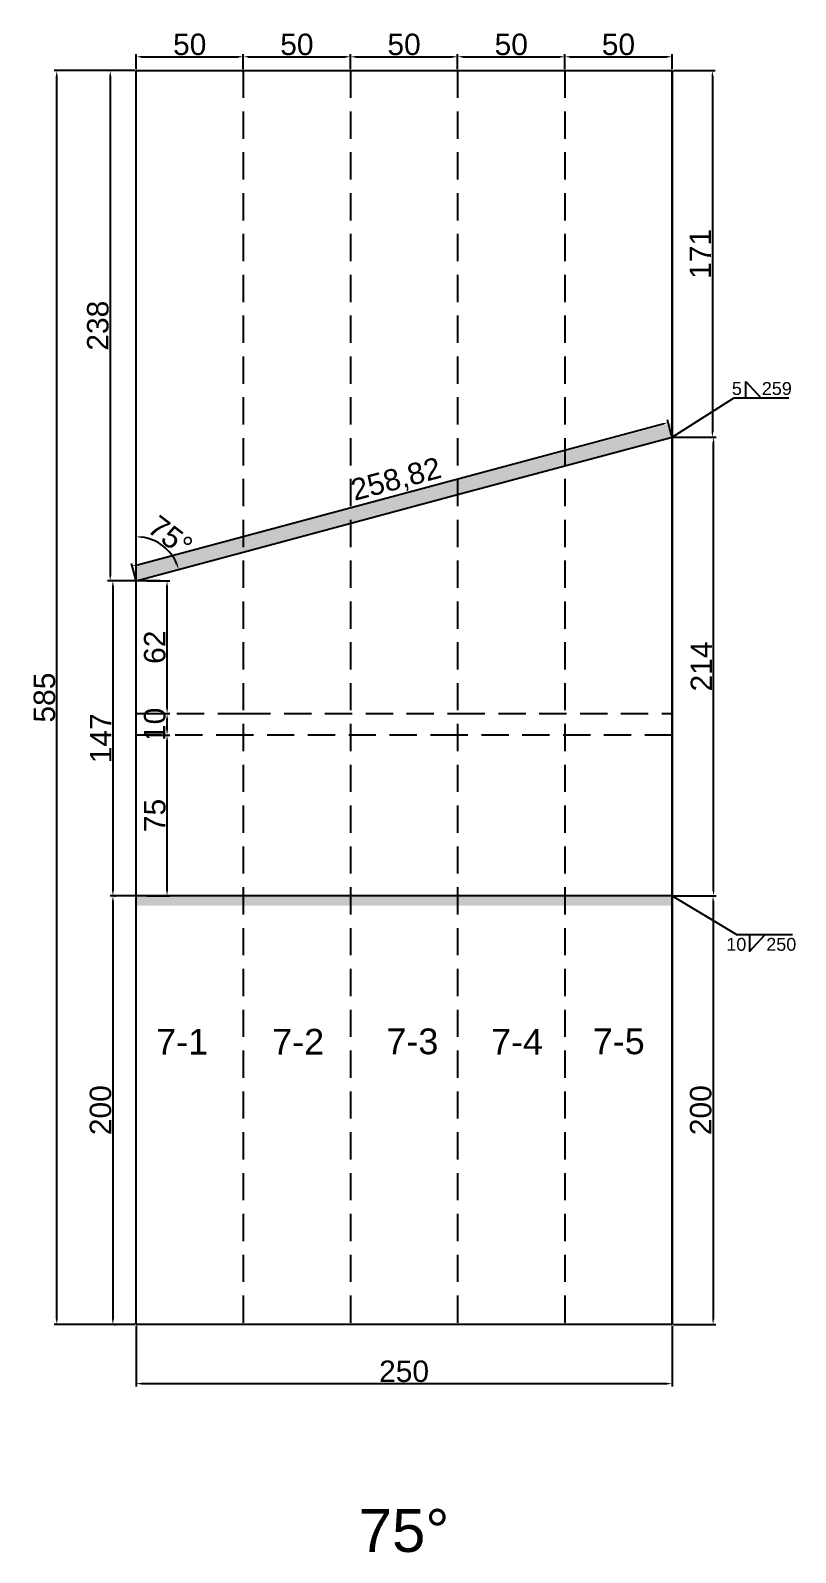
# Model space of a CAD drawing. Header units: millimetres. Extents: x 2042 to 9365, y 311 to 1101.
# Drawn here: x 2991 to 3348, y 316 to 1026 of the extents above; entities that cross this region are included whole.
import ezdxf

# ---------------------------------------------------------------- set-up
doc = ezdxf.new("R2010")
doc.units = ezdxf.units.MM
doc.linetypes.add('DASHED', pattern=[19.05, 12.7, -6.35])
for name, color, linetype in [('尺寸标注', 6, 'Continuous'), ('标号', 4, 'Continuous'), ('焊缝', 250, 'Continuous'), ('虚线', 2, 'DASHED')]:
    doc.layers.add(name, color=color, linetype=linetype)
doc.styles.get("Standard").update_dxf_attribs({"font": 'arial.ttf'})
doc.dimstyles.new('ISO-25-JHF', dxfattribs={"dimtxt": 10, "dimasz": 2.5, "dimexe": 1.25, "dimexo": 0.625, "dimtad": 1, "dimtxsty": 'Standard', "dimcen": 2.5, "dimadec": 0, "dimazin": 0, "dimtfac": 1, "dimtmove": 0, "dimatfit": 3, "dimfxl": 1, "dimarcsym": 0})

# ---------------------------------------------------------------- blocks, each defined once
blk = doc.blocks.new('*D133')
at = {"layer": 'Defpoints', "color": 0, "transparency": 16777216}
for p in [(3040.65, 422.48), (3290.65, 422.48), (3290.65, 394.89)]:
    blk.add_point(p, dxfattribs=at)
at = {"layer": '尺寸标注', "color": 0, "lineweight": -2, "transparency": 16777216}
for p, q in [((3040.65, 421.86), (3040.65, 393.64)), ((3290.65, 421.86), (3290.65, 393.64)), ((3043.15, 394.89), (3288.15, 394.89))]:
    blk.add_line(p, q, dxfattribs=at)
at = {"layer": '尺寸标注', "color": 0, "transparency": 16777216}
for points in [[(3043.15, 395.31), (3043.15, 394.48), (3040.65, 394.89)], [(3288.15, 395.31), (3288.15, 394.48), (3290.65, 394.89)]]:
    blk.add_solid(points, dxfattribs=at)
at = {"layer": '尺寸标注', "color": 0, "transparency": 16777216, "insert": (3165.65, 400.62), "char_height": 10, "attachment_point": 5}
blk.add_mtext('250', dxfattribs=at)
blk = doc.blocks.new('*D134')
at = {"layer": 'Defpoints', "color": 0, "transparency": 16777216}
for p in [(3040.65, 769.48), (3029.81, 622.48), (3040.65, 622.48)]:
    blk.add_point(p, dxfattribs=at)
at = {"layer": '尺寸标注', "color": 0, "lineweight": -2, "transparency": 16777216}
for p, q in [((3040.02, 769.48), (3028.56, 769.48)), ((3029.81, 766.98), (3029.81, 624.98)), ((3040.02, 622.48), (3028.56, 622.48))]:
    blk.add_line(p, q, dxfattribs=at)
at = {"layer": '尺寸标注', "color": 0, "transparency": 16777216}
for points in [[(3029.39, 766.98), (3030.23, 766.98), (3029.81, 769.48)], [(3029.39, 624.98), (3030.23, 624.98), (3029.81, 622.48)]]:
    blk.add_solid(points, dxfattribs=at)
at = {"layer": '尺寸标注', "color": 0, "transparency": 16777216, "insert": (3024.16, 695.98), "char_height": 10, "attachment_point": 5, "rotation": 90}
blk.add_mtext('147', dxfattribs=at)
blk = doc.blocks.new('*D111')
at = {"layer": 'Defpoints', "color": 0, "transparency": 16777216}
for p in [(3045.09, 697.48), (3055.1, 697.48), (3045.09, 622.48)]:
    blk.add_point(p, dxfattribs=at)
at = {"layer": '尺寸标注', "color": 0, "lineweight": -2, "transparency": 16777216}
for p, q in [((3045.71, 697.48), (3056.35, 697.48)), ((3055.1, 624.98), (3055.1, 694.98)), ((3045.71, 622.48), (3056.35, 622.48))]:
    blk.add_line(p, q, dxfattribs=at)
at = {"layer": '尺寸标注', "color": 0, "transparency": 16777216}
for points in [[(3054.68, 694.98), (3055.51, 694.98), (3055.1, 697.48)], [(3054.68, 624.98), (3055.51, 624.98), (3055.1, 622.48)]]:
    blk.add_solid(points, dxfattribs=at)
at = {"layer": '尺寸标注', "color": 0, "transparency": 16777216, "insert": (3049.39, 659.98), "char_height": 10, "attachment_point": 5, "rotation": 90}
blk.add_mtext('75', dxfattribs=at)
blk = doc.blocks.new('*D112')
at = {"layer": 'Defpoints', "color": 0, "transparency": 16777216}
for p in [(3045.09, 707.48), (3055.1, 707.48), (3045.09, 697.48)]:
    blk.add_point(p, dxfattribs=at)
at = {"layer": '尺寸标注', "color": 0, "lineweight": -2, "transparency": 16777216}
for p, q in [((3045.71, 707.48), (3056.35, 707.48)), ((3055.1, 699.98), (3055.1, 704.98)), ((3045.71, 697.48), (3056.35, 697.48))]:
    blk.add_line(p, q, dxfattribs=at)
at = {"layer": '尺寸标注', "color": 0, "transparency": 16777216}
for points in [[(3054.68, 704.98), (3055.51, 704.98), (3055.1, 707.48)], [(3054.68, 699.98), (3055.51, 699.98), (3055.1, 697.48)]]:
    blk.add_solid(points, dxfattribs=at)
at = {"layer": '尺寸标注', "color": 0, "transparency": 16777216, "insert": (3049.37, 702.48), "char_height": 10, "attachment_point": 5, "rotation": 90}
blk.add_mtext('10', dxfattribs=at)
blk = doc.blocks.new('*D113')
at = {"layer": 'Defpoints', "color": 0, "transparency": 16777216}
for p in [(3045.09, 769.48), (3055.1, 769.48), (3045.09, 707.48)]:
    blk.add_point(p, dxfattribs=at)
at = {"layer": '尺寸标注', "color": 0, "lineweight": -2, "transparency": 16777216}
for p, q in [((3045.71, 769.48), (3056.35, 769.48)), ((3055.1, 709.98), (3055.1, 766.98)), ((3045.71, 707.48), (3056.35, 707.48))]:
    blk.add_line(p, q, dxfattribs=at)
at = {"layer": '尺寸标注', "color": 0, "transparency": 16777216}
for points in [[(3054.68, 766.98), (3055.51, 766.98), (3055.1, 769.48)], [(3054.68, 709.98), (3055.51, 709.98), (3055.1, 707.48)]]:
    blk.add_solid(points, dxfattribs=at)
at = {"layer": '尺寸标注', "color": 0, "transparency": 16777216, "insert": (3049.37, 738.48), "char_height": 10, "attachment_point": 5, "rotation": 90}
blk.add_mtext('62', dxfattribs=at)
blk = doc.blocks.new('*D135')
at = {"layer": 'Defpoints', "color": 0, "transparency": 16777216}
for p in [(3290.65, 836.47), (3310.01, 836.47), (3290.65, 622.48)]:
    blk.add_point(p, dxfattribs=at)
at = {"layer": '尺寸标注', "color": 0, "lineweight": -2, "transparency": 16777216}
for p, q in [((3291.27, 836.47), (3311.26, 836.47)), ((3310.01, 624.98), (3310.01, 833.97)), ((3291.27, 622.48), (3311.26, 622.48))]:
    blk.add_line(p, q, dxfattribs=at)
at = {"layer": '尺寸标注', "color": 0, "transparency": 16777216}
for points in [[(3309.59, 833.97), (3310.42, 833.97), (3310.01, 836.47)], [(3309.59, 624.98), (3310.42, 624.98), (3310.01, 622.48)]]:
    blk.add_solid(points, dxfattribs=at)
at = {"layer": '尺寸标注', "color": 0, "transparency": 16777216, "insert": (3304.36, 729.48), "char_height": 10, "attachment_point": 5, "rotation": 90}
blk.add_mtext('214', dxfattribs=at)
blk = doc.blocks.new('*D114')
at = {"layer": 'Defpoints', "color": 0, "transparency": 16777216}
for p in [(3003.64, 1007.48), (3040.65, 1007.48), (3040.65, 422.48)]:
    blk.add_point(p, dxfattribs=at)
at = {"layer": '尺寸标注', "color": 0, "lineweight": -2, "transparency": 16777216}
for p, q in [((3040.02, 1007.48), (3002.39, 1007.48)), ((3003.64, 424.98), (3003.64, 1004.98)), ((3040.02, 422.48), (3002.39, 422.48))]:
    blk.add_line(p, q, dxfattribs=at)
at = {"layer": '尺寸标注', "color": 0, "transparency": 16777216}
for points in [[(3003.22, 1004.98), (3004.06, 1004.98), (3003.64, 1007.48)], [(3003.22, 424.98), (3004.06, 424.98), (3003.64, 422.48)]]:
    blk.add_solid(points, dxfattribs=at)
at = {"layer": '尺寸标注', "color": 0, "transparency": 16777216, "insert": (2997.91, 714.98), "char_height": 10, "attachment_point": 5, "rotation": 90}
blk.add_mtext('585', dxfattribs=at)
blk = doc.blocks.new('*D136')
at = {"layer": 'Defpoints', "color": 0, "transparency": 16777216}
for p in [(3040.65, 1007.48), (3028.56, 769.48), (3040.65, 769.48)]:
    blk.add_point(p, dxfattribs=at)
at = {"layer": '尺寸标注', "color": 0, "lineweight": -2, "transparency": 16777216}
for p, q in [((3040.02, 1007.48), (3027.31, 1007.48)), ((3028.56, 1004.98), (3028.56, 771.98)), ((3040.02, 769.48), (3027.31, 769.48))]:
    blk.add_line(p, q, dxfattribs=at)
at = {"layer": '尺寸标注', "color": 0, "transparency": 16777216}
for points in [[(3028.14, 1004.98), (3028.98, 1004.98), (3028.56, 1007.48)], [(3028.14, 771.98), (3028.98, 771.98), (3028.56, 769.48)]]:
    blk.add_solid(points, dxfattribs=at)
at = {"layer": '尺寸标注', "color": 0, "transparency": 16777216, "insert": (3022.83, 888.48), "char_height": 10, "attachment_point": 5, "rotation": 90}
blk.add_mtext('238', dxfattribs=at)
blk = doc.blocks.new('*D140')
at = {"layer": 'Defpoints', "color": 0, "transparency": 16777216}
for p in [(3288.82, 843.28), (3290.65, 836.47), (3040.65, 769.48)]:
    blk.add_point(p, dxfattribs=at)
at = {"layer": '尺寸标注', "color": 0, "lineweight": -2, "transparency": 16777216}
for p, q in [((3041.24, 776.94), (3286.41, 842.64)), ((3290.48, 837.07), (3288.5, 844.49)), ((3040.48, 770.09), (3038.5, 777.5))]:
    blk.add_line(p, q, dxfattribs=at)
at = {"layer": '尺寸标注', "color": 0, "transparency": 16777216}
for points in [[(3286.3, 843.04), (3286.51, 842.23), (3288.82, 843.28)], [(3041.13, 777.34), (3041.34, 776.54), (3038.82, 776.3)]]:
    blk.add_solid(points, dxfattribs=at)
at = {"layer": '尺寸标注', "color": 0, "transparency": 16777216, "insert": (3162.1, 816.2), "char_height": 10, "attachment_point": 5, "rotation": 15}
blk.add_mtext('258,82', dxfattribs=at)
blk = doc.blocks.new('*D105')
at = {"layer": 'Defpoints', "color": 0, "transparency": 16777216}
for p in [(3029.81, 622.48), (3029.81, 422.48), (3029.81, 422.48)]:
    blk.add_point(p, dxfattribs=at)
at = {"layer": '尺寸标注', "color": 0, "lineweight": -2, "transparency": 16777216}
for p, q in [((3029.81, 619.98), (3029.81, 424.98)), ((3030.43, 622.48), (3031.06, 622.48)), ((3030.43, 422.48), (3031.06, 422.48))]:
    blk.add_line(p, q, dxfattribs=at)
at = {"layer": '尺寸标注', "color": 0, "transparency": 16777216}
for points in [[(3029.39, 619.98), (3030.23, 619.98), (3029.81, 622.48)], [(3029.39, 424.98), (3030.23, 424.98), (3029.81, 422.48)]]:
    blk.add_solid(points, dxfattribs=at)
at = {"layer": '尺寸标注', "color": 0, "transparency": 16777216, "insert": (3024.08, 522.48), "char_height": 10, "attachment_point": 5, "rotation": 90}
blk.add_mtext('200', dxfattribs=at)
blk = doc.blocks.new('*D144')
at = {"layer": 'Defpoints', "color": 0, "transparency": 16777216}
for p in [(3290.65, 1007.48), (3290.65, 836.47), (3309.48, 836.47)]:
    blk.add_point(p, dxfattribs=at)
at = {"layer": '尺寸标注', "color": 0, "lineweight": -2, "transparency": 16777216}
for p, q in [((3291.27, 1007.48), (3310.73, 1007.48)), ((3309.48, 1004.98), (3309.48, 838.97)), ((3291.27, 836.47), (3310.73, 836.47))]:
    blk.add_line(p, q, dxfattribs=at)
at = {"layer": '尺寸标注', "color": 0, "transparency": 16777216}
for points in [[(3309.07, 1004.98), (3309.9, 1004.98), (3309.48, 1007.48)], [(3309.07, 838.97), (3309.9, 838.97), (3309.48, 836.47)]]:
    blk.add_solid(points, dxfattribs=at)
at = {"layer": '尺寸标注', "color": 0, "transparency": 16777216, "insert": (3303.84, 921.98), "char_height": 10, "attachment_point": 5, "rotation": 90}
blk.add_mtext('171', dxfattribs=at)
blk = doc.blocks.new('*D145')
at = {"layer": 'Defpoints', "color": 0, "transparency": 16777216}
for p in [(3290.65, 622.48), (3290.65, 422.48), (3309.8, 422.48)]:
    blk.add_point(p, dxfattribs=at)
at = {"layer": '尺寸标注', "color": 0, "lineweight": -2, "transparency": 16777216}
for p, q in [((3291.27, 622.48), (3311.05, 622.48)), ((3309.8, 619.98), (3309.8, 424.98)), ((3291.27, 422.48), (3311.05, 422.48))]:
    blk.add_line(p, q, dxfattribs=at)
at = {"layer": '尺寸标注', "color": 0, "transparency": 16777216}
for points in [[(3309.38, 619.98), (3310.21, 619.98), (3309.8, 622.48)], [(3309.38, 424.98), (3310.21, 424.98), (3309.8, 422.48)]]:
    blk.add_solid(points, dxfattribs=at)
at = {"layer": '尺寸标注', "color": 0, "transparency": 16777216, "insert": (3304.07, 522.48), "char_height": 10, "attachment_point": 5, "rotation": 90}
blk.add_mtext('200', dxfattribs=at)
blk = doc.blocks.new('*D149')
at = {"layer": 'Defpoints', "color": 0, "transparency": 16777216}
for p in [(3040.65, 1007.48), (3290.65, 836.47), (3056.38, 782.69), (3040.65, 769.48), (3040.65, 422.48)]:
    blk.add_point(p, dxfattribs=at)
at = {"layer": '尺寸标注', "color": 0, "lineweight": -2, "transparency": 16777216}
blk.add_arc((3040.65, 769.48), 20.54, 21.97799, 83.02201, dxfattribs=at)
at = {"layer": '尺寸标注', "color": 0, "transparency": 16777216}
for points in [[(3043.12, 789.46), (3043.17, 790.29), (3040.65, 790.02)], [(3060.09, 777.3), (3059.3, 777.04), (3060.49, 774.8)]]:
    blk.add_solid(points, dxfattribs=at)
at = {"layer": '尺寸标注', "color": 0, "transparency": 16777216, "insert": (3056.63, 790.31), "char_height": 10, "attachment_point": 5, "rotation": 322.5}
blk.add_mtext('75°', dxfattribs=at)
blk = doc.blocks.new('*D184')
at = {"layer": 'Defpoints', "color": 0, "transparency": 16777216}
for p in [(3090.65, 1013.94), (3040.65, 1007.48), (3090.65, 1007.48)]:
    blk.add_point(p, dxfattribs=at)
at = {"layer": '尺寸标注', "color": 0, "lineweight": -2, "transparency": 16777216}
for p, q in [((3040.65, 1008.11), (3040.65, 1015.19)), ((3043.15, 1013.94), (3088.15, 1013.94)), ((3090.65, 1008.11), (3090.65, 1015.19))]:
    blk.add_line(p, q, dxfattribs=at)
at = {"layer": '尺寸标注', "color": 0, "transparency": 16777216}
for points in [[(3043.15, 1014.36), (3043.15, 1013.53), (3040.65, 1013.94)], [(3088.15, 1014.36), (3088.15, 1013.53), (3090.65, 1013.94)]]:
    blk.add_solid(points, dxfattribs=at)
at = {"layer": '尺寸标注', "color": 0, "transparency": 16777216, "insert": (3065.65, 1019.67), "char_height": 10, "attachment_point": 5}
blk.add_mtext('50', dxfattribs=at)
blk = doc.blocks.new('*D180')
at = {"layer": 'Defpoints', "color": 0, "transparency": 16777216}
for p in [(3140.65, 1013.94), (3090.65, 1007.48), (3140.65, 1007.48)]:
    blk.add_point(p, dxfattribs=at)
at = {"layer": '尺寸标注', "color": 0, "lineweight": -2, "transparency": 16777216}
for p, q in [((3090.65, 1008.11), (3090.65, 1015.19)), ((3093.15, 1013.94), (3138.15, 1013.94)), ((3140.65, 1008.11), (3140.65, 1015.19))]:
    blk.add_line(p, q, dxfattribs=at)
at = {"layer": '尺寸标注', "color": 0, "transparency": 16777216}
for points in [[(3093.15, 1014.36), (3093.15, 1013.53), (3090.65, 1013.94)], [(3138.15, 1014.36), (3138.15, 1013.53), (3140.65, 1013.94)]]:
    blk.add_solid(points, dxfattribs=at)
at = {"layer": '尺寸标注', "color": 0, "transparency": 16777216, "insert": (3115.65, 1019.67), "char_height": 10, "attachment_point": 5}
blk.add_mtext('50', dxfattribs=at)
blk = doc.blocks.new('*D181')
at = {"layer": 'Defpoints', "color": 0, "transparency": 16777216}
for p in [(3190.65, 1013.94), (3140.65, 1007.48), (3190.65, 1007.48)]:
    blk.add_point(p, dxfattribs=at)
at = {"layer": '尺寸标注', "color": 0, "lineweight": -2, "transparency": 16777216}
for p, q in [((3140.65, 1008.11), (3140.65, 1015.19)), ((3143.15, 1013.94), (3188.15, 1013.94)), ((3190.65, 1008.11), (3190.65, 1015.19))]:
    blk.add_line(p, q, dxfattribs=at)
at = {"layer": '尺寸标注', "color": 0, "transparency": 16777216}
for points in [[(3143.15, 1014.36), (3143.15, 1013.53), (3140.65, 1013.94)], [(3188.15, 1014.36), (3188.15, 1013.53), (3190.65, 1013.94)]]:
    blk.add_solid(points, dxfattribs=at)
at = {"layer": '尺寸标注', "color": 0, "transparency": 16777216, "insert": (3165.65, 1019.67), "char_height": 10, "attachment_point": 5}
blk.add_mtext('50', dxfattribs=at)
blk = doc.blocks.new('*D182')
at = {"layer": 'Defpoints', "color": 0, "transparency": 16777216}
for p in [(3240.65, 1013.94), (3190.65, 1007.48), (3240.65, 1007.48)]:
    blk.add_point(p, dxfattribs=at)
at = {"layer": '尺寸标注', "color": 0, "lineweight": -2, "transparency": 16777216}
for p, q in [((3190.65, 1008.11), (3190.65, 1015.19)), ((3193.15, 1013.94), (3238.15, 1013.94)), ((3240.65, 1008.11), (3240.65, 1015.19))]:
    blk.add_line(p, q, dxfattribs=at)
at = {"layer": '尺寸标注', "color": 0, "transparency": 16777216}
for points in [[(3193.15, 1014.36), (3193.15, 1013.53), (3190.65, 1013.94)], [(3238.15, 1014.36), (3238.15, 1013.53), (3240.65, 1013.94)]]:
    blk.add_solid(points, dxfattribs=at)
at = {"layer": '尺寸标注', "color": 0, "transparency": 16777216, "insert": (3215.65, 1019.67), "char_height": 10, "attachment_point": 5}
blk.add_mtext('50', dxfattribs=at)
blk = doc.blocks.new('*D183')
at = {"layer": 'Defpoints', "color": 0, "transparency": 16777216}
for p in [(3290.65, 1013.94), (3240.65, 1007.48), (3290.65, 1007.48)]:
    blk.add_point(p, dxfattribs=at)
at = {"layer": '尺寸标注', "color": 0, "lineweight": -2, "transparency": 16777216}
for p, q in [((3240.65, 1008.11), (3240.65, 1015.19)), ((3243.15, 1013.94), (3288.15, 1013.94)), ((3290.65, 1008.11), (3290.65, 1015.19))]:
    blk.add_line(p, q, dxfattribs=at)
at = {"layer": '尺寸标注', "color": 0, "transparency": 16777216}
for points in [[(3243.15, 1014.36), (3243.15, 1013.53), (3240.65, 1013.94)], [(3288.15, 1014.36), (3288.15, 1013.53), (3290.65, 1013.94)]]:
    blk.add_solid(points, dxfattribs=at)
at = {"layer": '尺寸标注', "color": 0, "transparency": 16777216, "insert": (3265.65, 1019.67), "char_height": 10, "attachment_point": 5}
blk.add_mtext('50', dxfattribs=at)

msp = doc.modelspace()

# ---------------------------------------------------------------- hatches: boundary and pattern name
at = {"layer": '焊缝'}
h = msp.add_hatch(color=250, dxfattribs=at)
h.dxf.hatch_style = 1
h.paths.add_polyline_path([(3040.646, 776.472), (3040.646, 769.484), (3290.646, 836.471), (3290.646, 843.109)])
h = msp.add_hatch(color=250, dxfattribs=at)
h.dxf.hatch_style = 1
h.paths.add_polyline_path([(3040.646, 622.914), (3040.646, 617.914), (3290.646, 617.914), (3290.646, 622.914)])

# ---------------------------------------------------------------- linework, layer by layer
for p, q in [((3040.646, 422.484), (3040.646, 1007.484)), ((3040.646, 1007.484), (3290.646, 1007.484)), ((3290.646, 1007.484), (3290.646, 422.484)), ((3290.646, 422.484), (3290.646, 1007.484)), ((3190.646, 809.676), (3290.646, 836.471)), ((3090.646, 782.881), (3190.646, 809.676)), ((3040.646, 769.484), (3090.646, 782.881)), ((3090.646, 622.484), (3040.646, 622.484)), ((3190.646, 622.484), (3090.646, 622.484)), ((3290.646, 622.484), (3190.646, 622.484)), ((3090.646, 422.484), (3040.646, 422.484)), ((3190.646, 422.484), (3090.646, 422.484)), ((3290.646, 422.484), (3190.646, 422.484))]:
    msp.add_line(p, q)
at = {"linetype": 'DASHED'}
for p, q in [((3040.646, 707.484), (3090.646, 707.484)), ((3090.646, 707.484), (3190.646, 707.484)), ((3190.646, 707.484), (3290.646, 707.484)), ((3090.646, 697.484), (3040.646, 697.484)), ((3190.646, 697.484), (3090.646, 697.484)), ((3290.646, 697.484), (3190.646, 697.484))]:
    msp.add_line(p, q, dxfattribs=at)
at = {"layer": '尺寸标注'}
for p, q in [((3325.054, 854.661), (3325.054, 862.425)), ((3325.054, 862.425), (3332.285, 854.661)), ((3290.646, 836.471), (3319.404, 854.661)), ((3345.167, 854.661), (3319.404, 854.661)), ((3051.906, 769.484), (3038.571, 769.484)), ((3290.646, 622.484), (3321.096, 604.294)), ((3346.859, 604.294), (3321.096, 604.294)), ((3326.746, 604.294), (3326.746, 596.529)), ((3326.746, 596.529), (3333.978, 604.294))]:
    msp.add_line(p, q, dxfattribs=at)
at = {"layer": '虚线'}
for p, q in [((3090.646, 1007.484), (3090.646, 422.484)), ((3140.646, 1007.484), (3140.646, 422.484)), ((3190.646, 1007.484), (3190.646, 422.484)), ((3240.646, 1007.484), (3240.646, 422.484))]:
    msp.add_line(p, q, dxfattribs=at)

# ---------------------------------------------------------------- texts
at = {"insert": (3144.506, 336.378), "char_height": 20, "attachment_point": 1}
msp.add_mtext_dynamic_manual_height_columns('75° ', width=70.10425, gutter_width=12.5, heights=[0], dxfattribs=at)
at = {"layer": '尺寸标注', "char_height": 6}
for s, insert, attachment_point in [('5    259', (3318.584, 862.178), 1), ('10    250', (3315.989, 596.777), 7)]:
    msp.add_mtext_dynamic_manual_height_columns(s, width=68.30832, gutter_width=12.5, heights=[0], dxfattribs=dict(at, insert=insert, attachment_point=attachment_point))
at = {"layer": '标号', "char_height": 12, "attachment_point": 7}
for s, insert in [('7-1 ', (3049.993, 548.423)), ('7-2 ', (3104.136, 548.423)), ('7-3 ', (3157.402, 548.423)), ('7-4 ', (3206.229, 548.423)), ('7-5 ', (3253.689, 548.423))]:
    msp.add_mtext_dynamic_manual_height_columns(s, width=70.10425, gutter_width=12.5, heights=[0], dxfattribs=dict(at, insert=insert))

# ---------------------------------------------------------------- dimensions: what is measured, and where the dimension line sits
at = {"layer": '尺寸标注'}
for p1, p2, distance, picture, middle in [((3040.646, 1007.484), (3090.646, 1007.484), 6.459, '*D184', (3065.646, 1019.673)), ((3090.646, 1007.484), (3140.646, 1007.484), 6.459, '*D180', (3115.646, 1019.673)), ((3140.646, 1007.484), (3190.646, 1007.484), 6.459, '*D181', (3165.646, 1019.673)), ((3190.646, 1007.484), (3240.646, 1007.484), 6.459, '*D182', (3215.646, 1019.673)), ((3240.646, 1007.484), (3290.646, 1007.484), 6.459, '*D183', (3265.646, 1019.673)), ((3040.646, 422.484), (3040.646, 1007.484), 37.005, '*D114', (2997.911, 714.984)), ((3040.646, 1007.484), (3040.646, 769.484), -12.087, '*D136', (3022.825, 888.484)), ((3040.646, 769.484), (3290.646, 836.471), 7.052, '*D140', (3162.104, 816.198)), ((3040.646, 769.484), (3040.646, 622.484), -10.837, '*D134', (3024.164, 695.984)), ((3045.087, 707.484), (3045.087, 769.484), -10.009, '*D113', (3049.366, 738.484)), ((3045.087, 622.484), (3045.087, 697.484), -10.009, '*D111', (3049.387, 659.984)), ((3029.809, 622.484), (3029.809, 422.484), 0, '*D105', (3024.079, 522.484)), ((3290.646, 622.484), (3290.646, 422.484), 19.151, '*D145', (3304.067, 522.484)), ((3040.646, 422.484), (3290.646, 422.484), -27.59, '*D133', (3165.646, 400.624))]:
    dim = msp.add_aligned_dim(p1=p1, p2=p2, distance=distance, dimstyle='ISO-25-JHF', dxfattribs=at)
    dim.commit()
    dim.dimension.update_dxf_attribs({"geometry": picture, "text_midpoint": middle})
dim = msp.add_angular_dim_2l(base=(3056.381, 782.686), line1=((3040.646, 422.484), (3040.646, 1007.484)), line2=((3040.646, 769.484), (3290.646, 836.471)), dimstyle='ISO-25-JHF', dxfattribs=at)
dim.commit()
dim.dimension.update_dxf_attribs({"geometry": '*D149', "text_midpoint": (3056.627, 790.309)})
for p1, distance, text, picture, middle in [((3290.646, 1007.484), 18.836, '171', '*D144', (3303.837, 921.977)), ((3290.646, 622.484), -19.36, '214', '*D135', (3304.361, 729.477))]:
    dim = msp.add_aligned_dim(p1=p1, p2=(3290.646, 836.471), distance=distance, text=text, dimstyle='ISO-25-JHF', dxfattribs=at)
    dim.commit()
    dim.dimension.update_dxf_attribs({"geometry": picture, "text_midpoint": middle})
dim = msp.add_linear_dim(base=(3055.097, 707.484), p1=(3045.087, 697.484), p2=(3045.087, 707.484), angle=90, dimstyle='ISO-25-JHF', dxfattribs=at)
dim.commit()
dim.dimension.update_dxf_attribs({"geometry": '*D112', "text_midpoint": (3055.097, 702.484), "dimtype": 161})

doc.saveas('drawing.dxf')
